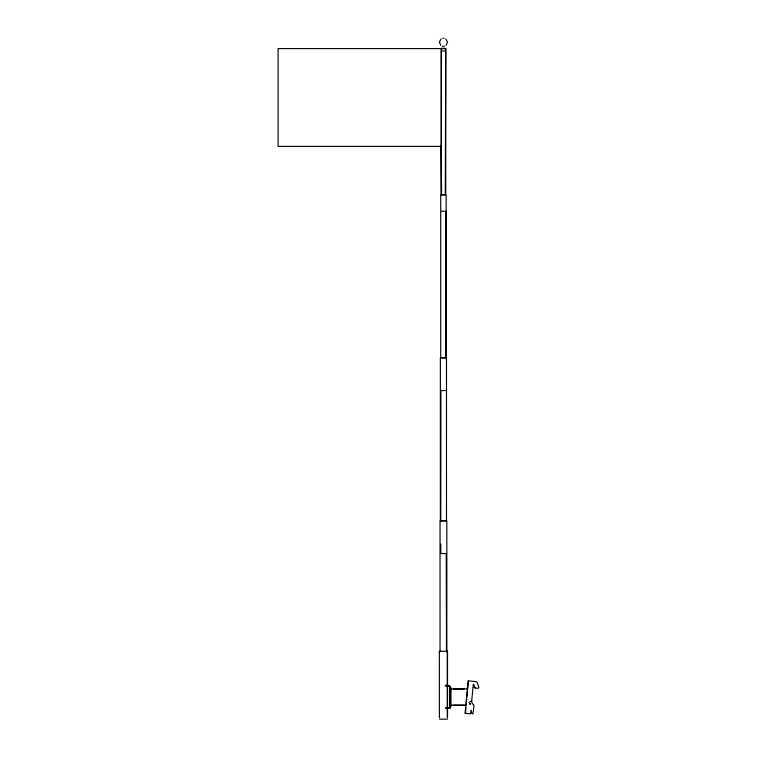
<?xml version="1.0" encoding="UTF-8"?>
<svg xmlns="http://www.w3.org/2000/svg" width="757" height="757" viewBox="0 0 757 757"><rect width="100%" height="100%" fill="white"/><g stroke="black" fill="none" stroke-linecap="round" stroke-linejoin="round"><path stroke-width="1.14" d="M440.375 520.636L440.375 357.966L446.488 357.966L446.488 520.636L440.375 520.636L441.274 520.636M441.113 145.155L441.577 194.615M441.445 194.757L441.445 50.965L445.012 50.965M441.113 146.394L278.103 146.394L278.103 48.59L445.75 48.59L445.286 194.615M450.226 706.546L450.226 705.959M450.226 705.789L450.226 703.48M450.226 690.621L450.226 688.312M450.226 688.141L450.226 687.555M450.708 688.331L450.708 706.518L450.708 705.959M450.708 688.141L450.708 687.555L450.708 705.817M453.415 705.202L464.278 705.202M453.415 688.898L464.278 688.898M447.51 717.674L447.51 651.228L439.353 651.228L439.382 717.437M447.302 651.228L447.302 717.674M465.423 713.349L465.971 707.549M466.189 705.231L466.728 699.44M466.946 697.121L467.495 691.321M467.712 689.002L468.469 680.893M471.715 700.831L473.286 684.29L473.901 684.29L474.497 687.905L478.348 688.34L478.859 687.451L477.326 682.928A2.034 2.034 0 0 0 475.585 681.555L468.11 680.855L465.063 713.312L470.494 713.823L471.157 710.132L471.838 713.539L472.993 713.851L473.967 705.959A1.694 1.694 0 0 0 473.305 704.455A4.078 4.078 0 0 1 471.715 700.831L469.018 702.373M439.571 717.56L439.571 716.661M450.207 707.719L450.226 686.533C448.333 683.703 439.978 686.154 449.857 686.533L449.838 707.672L445.466 707.918L449.507 708.287L450.207 707.719L449.507 708.287M446.081 45.354L447.501 42.051L445.75 38.91M441.113 38.91L439.363 42.051L440.782 45.354M475.566 687.735L474.223 687.375M446.147 357.626L440.716 357.626L440.716 194.956L446.147 194.956L446.147 357.626L445.353 357.626M442.817 38.238L444.047 38.238M442.419 46.215L444.444 46.215M441.445 48.249L445.419 48.249M444.463 48.59L445.286 48.59M441.586 211.26L445.75 211.26L445.75 358.714M440.924 390.565L440.773 521.687M441.52 390.565L445.343 390.565M440.375 553.575L445.589 553.575M446.252 553.575L446.488 651.616M450.708 688.898L467.353 688.898M450.708 705.202L465.82 705.202M439.353 719.15L447.51 719.15M441.577 48.59L442.4 48.59M449.658 685.833L450.207 686.381M440.782 544.122L440.782 553.575M446.829 651.777L446.829 520.977L443.432 520.977L440.035 520.977L440.035 651.777M445.75 48.59L445.75 194.615L441.113 194.615L441.113 48.59M474.213 681.432A2.034 2.034 0 0 1 475.122 681.735M469.719 703.48L469.652 704.237L470.409 704.313L470.485 703.546L469.719 703.48"/></g></svg>
